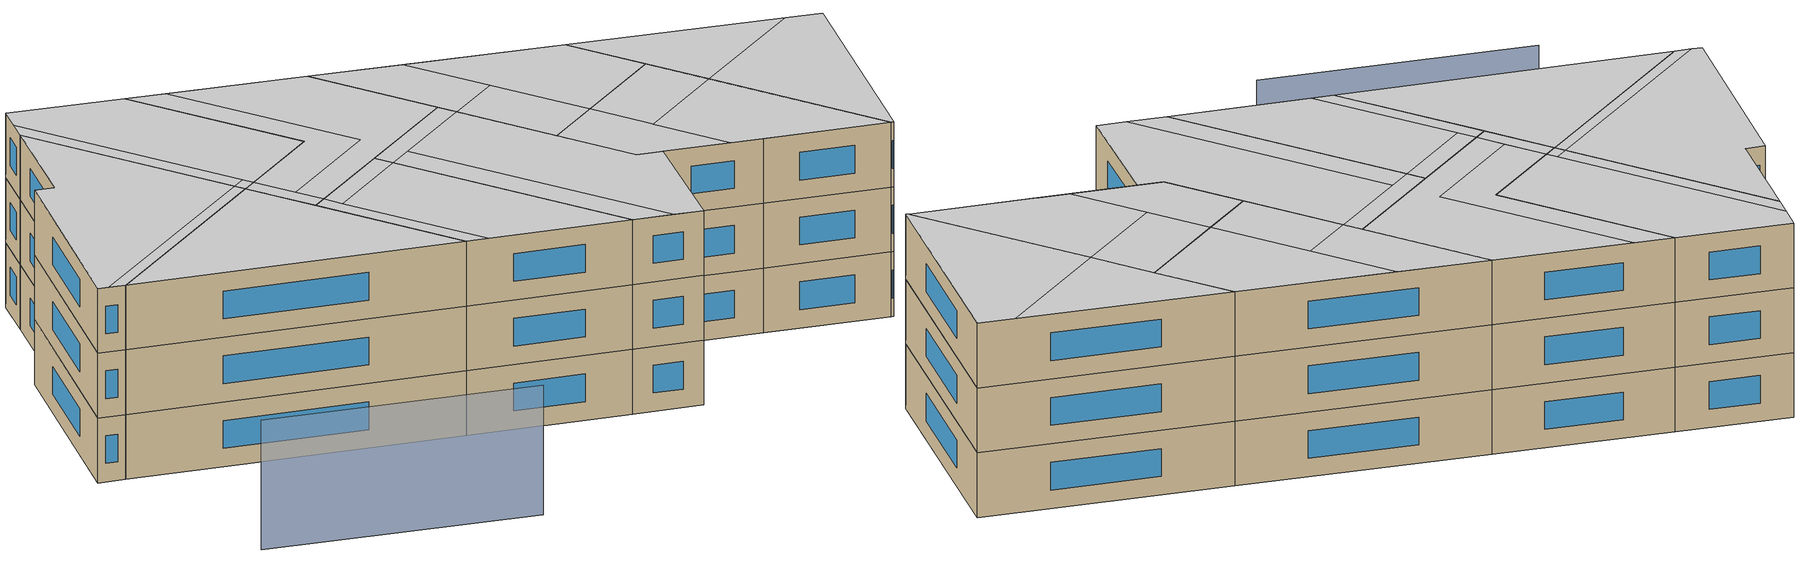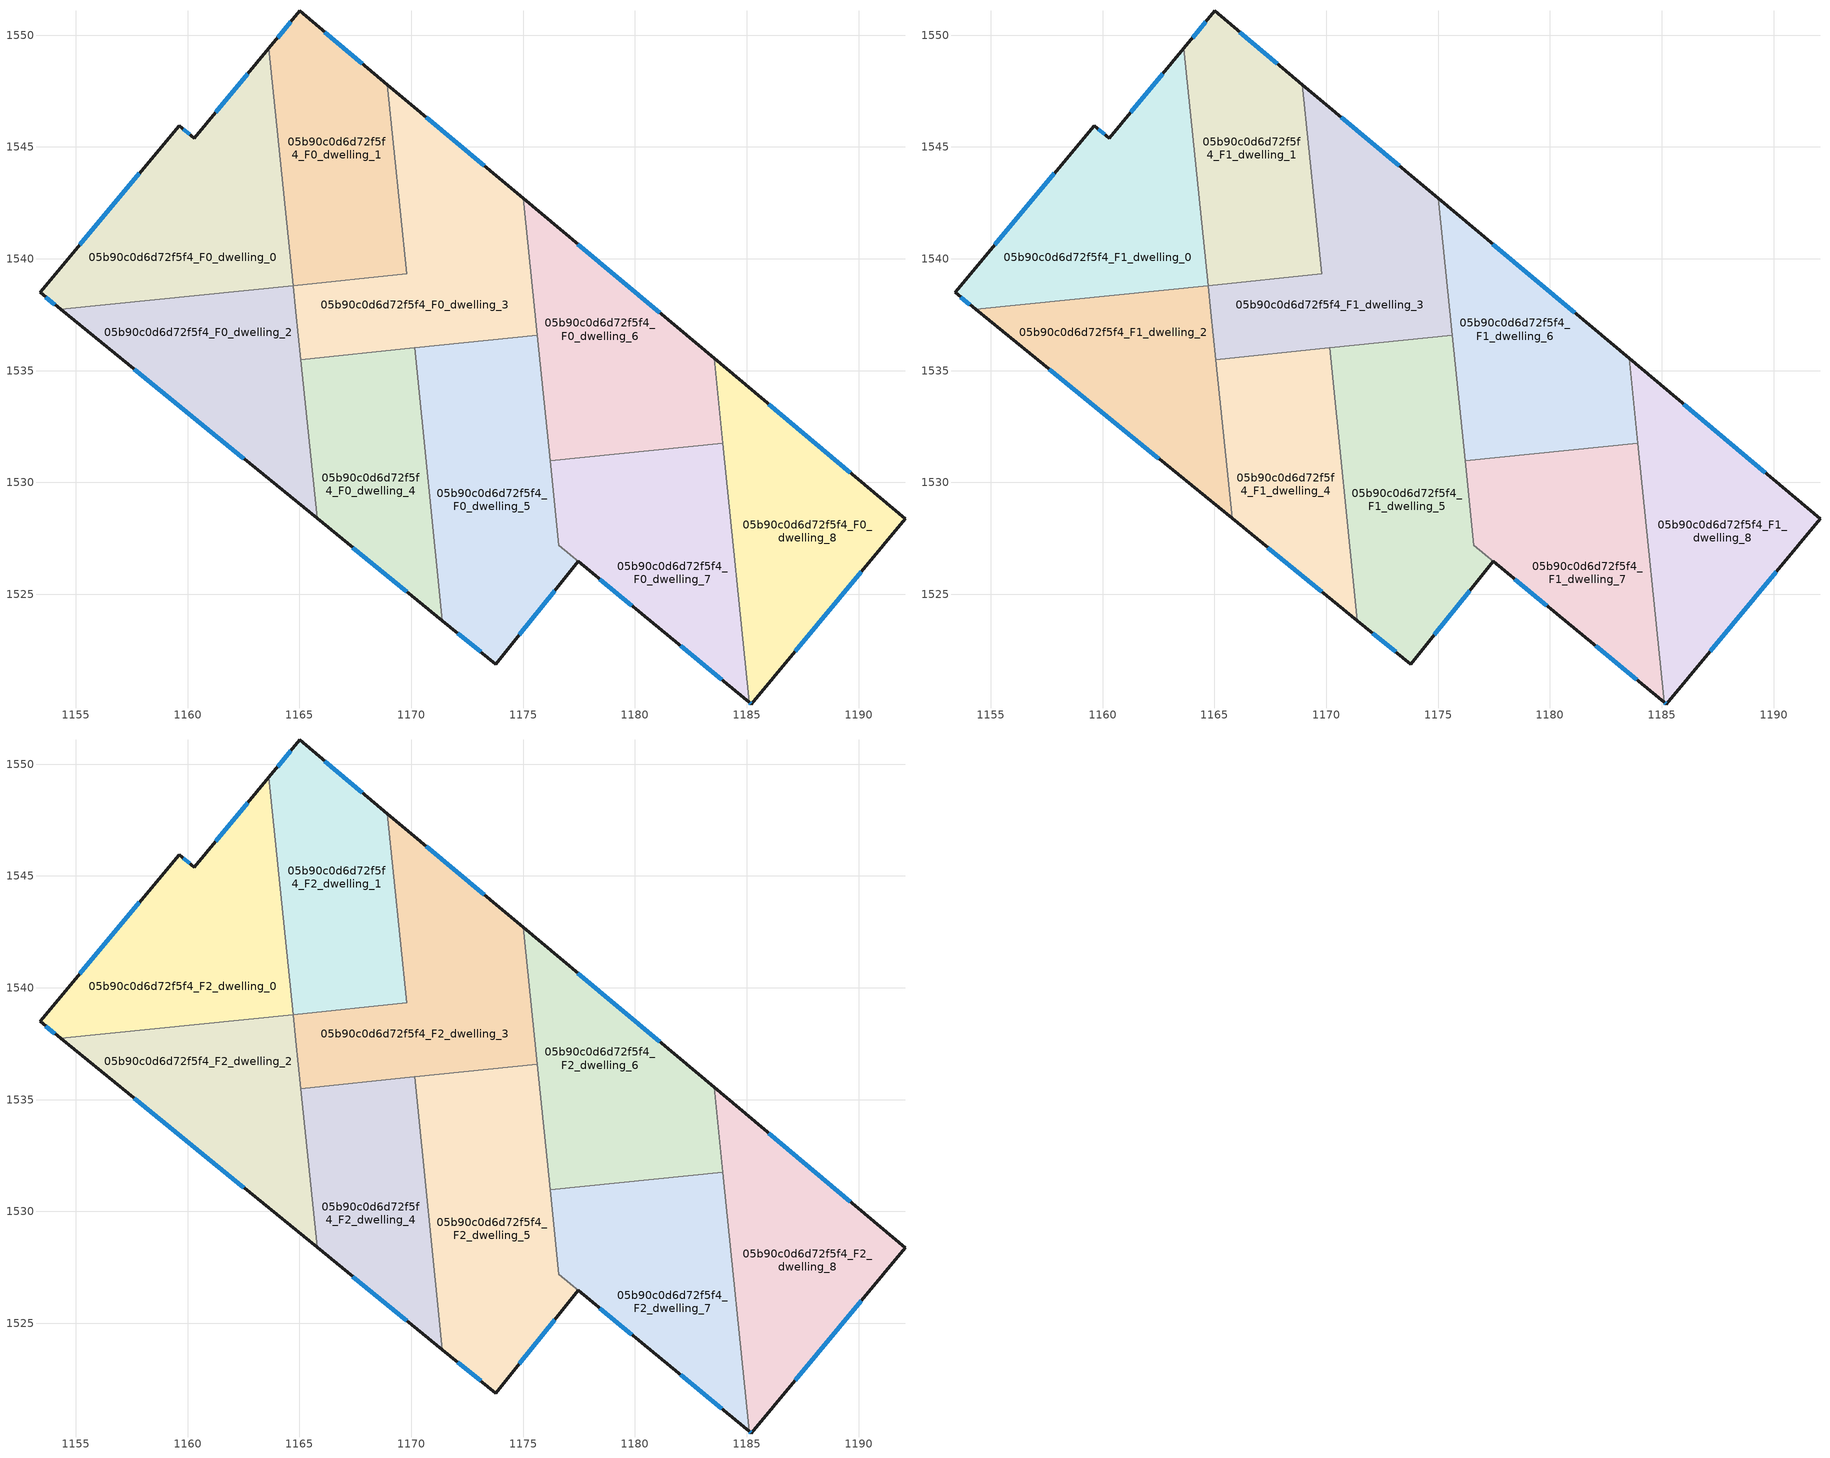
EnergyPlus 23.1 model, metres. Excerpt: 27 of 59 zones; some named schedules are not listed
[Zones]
05b90c0d6d72f5f4_F0_dwelling_0
 floor ground (EU_floor_Construction): 1163.63,1549.42 1164.72,1538.8 1154.34,1537.73 1153.4,1538.5 1159.62,1545.95 1160.3,1545.4 z0
 wall outside (EU_wall_Construction): 1163.63,1549.42 1160.3,1545.4 1159.62,1545.95 1153.4,1538.5 1154.34,1537.73 z0:3
 wall to 05b90c0d6d72f5f4_F0_dwelling_1 (EU_wall_Construction): 1164.72,1538.8 1163.63,1549.42 z0:3
 wall to 05b90c0d6d72f5f4_F0_dwelling_2 (EU_wall_Construction): 1154.34,1537.73 1164.72,1538.8 z0:3
 window (EU_Window_Construction): 1157.84,1543.82 1155.18,1540.63 / 1160.11,1545.56 1159.82,1545.79 / 1162.68,1548.27 1161.25,1546.55 / 1153.67,1538.28 1154.07,1537.95 z0.86:2.14
05b90c0d6d72f5f4_F0_dwelling_1
 floor ground (EU_floor_Construction): 1168.94,1547.79 1169.81,1539.32 1164.72,1538.8 1163.63,1549.42 1165.01,1551.08 z0
 wall outside (EU_wall_Construction): 1168.94,1547.79 1165.01,1551.08 1163.63,1549.42 z0:3
 wall to 05b90c0d6d72f5f4_F0_dwelling_3 (EU_wall_Construction): 1164.72,1538.8 1169.81,1539.32 1168.94,1547.79 z0:3
 window (EU_Window_Construction): 1164.61,1550.61 1164.02,1549.89 / 1167.81,1548.73 1166.13,1550.14 z0.86:2.14
05b90c0d6d72f5f4_F0_dwelling_2
 floor ground (EU_floor_Construction): 1164.72,1538.8 1164.84,1537.63 1165.79,1528.39 1154.34,1537.73 z0
 wall outside (EU_wall_Construction): 1154.34,1537.73 1165.79,1528.39 z0:3
 wall to 05b90c0d6d72f5f4_F0_dwelling_4 (EU_wall_Construction): 1165.79,1528.39 1165.06,1535.49 z0:3
 wall to 05b90c0d6d72f5f4_F0_dwelling_3 (EU_wall_Construction): 1165.06,1535.49 1164.84,1537.63 1164.72,1538.8 z0:3
 window (EU_Window_Construction): 1157.61,1535.07 1162.52,1531.06 z0.86:2.14
05b90c0d6d72f5f4_F0_dwelling_3
 floor ground (EU_floor_Construction): 1175,1542.7 1175.63,1536.58 1165.06,1535.49 1164.72,1538.8 1169.81,1539.32 1168.94,1547.79 z0
 wall outside (EU_wall_Construction): 1175,1542.7 1168.94,1547.79 z0:3
 wall to 05b90c0d6d72f5f4_F0_dwelling_6 (EU_wall_Construction): 1175.63,1536.58 1175,1542.7 z0:3
 wall to 05b90c0d6d72f5f4_F0_dwelling_5 (EU_wall_Construction): 1170.15,1536.01 1175.63,1536.58 z0:3
 wall to 05b90c0d6d72f5f4_F0_dwelling_4 (EU_wall_Construction): 1165.06,1535.49 1170.14,1536.01 z0:3
 window (EU_Window_Construction): 1173.27,1544.15 1170.67,1546.33 z0.86:2.14
05b90c0d6d72f5f4_F0_dwelling_4
 floor ground (EU_floor_Construction): 1170.14,1536.01 1171.4,1523.82 1165.79,1528.39 1165.06,1535.49 z0
 wall outside (EU_wall_Construction): 1165.79,1528.39 1171.4,1523.82 z0:3
 wall to 05b90c0d6d72f5f4_F0_dwelling_5 (EU_wall_Construction): 1171.4,1523.82 1170.15,1536.01 z0:3
 window (EU_Window_Construction): 1167.39,1527.09 1169.79,1525.12 z0.86:2.14
05b90c0d6d72f5f4_F0_dwelling_5
 floor ground (EU_floor_Construction): 1175.63,1536.58 1176.6,1527.2 1180.83,1523.71 1177.48,1526.47 1173.78,1521.88 1171.4,1523.82 1170.15,1536.01 z0
 wall outside (EU_wall_Construction): 1171.4,1523.82 1173.78,1521.88 1177.48,1526.47 1180.83,1523.71 z0:3
 wall to 05b90c0d6d72f5f4_F0_dwelling_7 (EU_wall_Construction): 1180.83,1523.71 1176.6,1527.2 1176.21,1530.96 z0:3
 wall to 05b90c0d6d72f5f4_F0_dwelling_6 (EU_wall_Construction): 1176.21,1530.96 1175.63,1536.58 z0:3
 window (EU_Window_Construction): 1174.83,1523.19 1176.42,1525.16 / 1172.08,1523.26 1173.1,1522.43 / 1178.43,1525.68 1179.87,1524.49 z0.86:2.14
05b90c0d6d72f5f4_F0_dwelling_6
 floor ground (EU_floor_Construction): 1183.54,1535.54 1183.93,1531.76 1176.21,1530.96 1175,1542.7 z0
 wall outside (EU_wall_Construction): 1183.54,1535.54 1175,1542.7 z0:3
 wall to 05b90c0d6d72f5f4_F0_dwelling_7 (EU_wall_Construction): 1176.21,1530.96 1183.93,1531.76 z0:3
 wall to 05b90c0d6d72f5f4_F0_dwelling_8 (EU_wall_Construction): 1183.93,1531.76 1183.54,1535.54 z0:3
 window (EU_Window_Construction): 1181.1,1537.59 1177.44,1540.66 z0.86:2.14
05b90c0d6d72f5f4_F0_dwelling_7
 floor ground (EU_floor_Construction): 1183.93,1531.76 1185.12,1520.17 1176.59,1527.2 1176.21,1530.96 z0
 wall outside (EU_wall_Construction): 1180.83,1523.71 1185.12,1520.17 z0:3
 wall to 05b90c0d6d72f5f4_F0_dwelling_8 (EU_wall_Construction): 1185.12,1520.17 1183.93,1531.76 z0:3
 window (EU_Window_Construction): 1182.05,1522.7 1183.89,1521.18 z0.86:2.14
05b90c0d6d72f5f4_F0_dwelling_8
 floor ground (EU_floor_Construction): 1192.08,1528.39 1185.21,1520.09 1185.12,1520.17 1183.54,1535.54 z0
 wall outside (EU_wall_Construction): 1185.12,1520.17 1185.21,1520.09 1192.08,1528.39 1183.54,1535.54 z0:3
 window (EU_Window_Construction): 1189.64,1530.43 1185.98,1533.5 / 1187.17,1522.46 1190.11,1526.02 / 1185.14,1520.15 1185.18,1520.12 z0.86:2.14
05b90c0d6d72f5f4_F1_dwelling_0
 floor to 05b90c0d6d72f5f4_F0_dwelling_0 (EU_floor_Construction): 1163.63,1549.42 1164.72,1538.8 1154.34,1537.73 1153.4,1538.5 1159.62,1545.95 1160.3,1545.4 z3
 wall outside (EU_wall_Construction): 1163.63,1549.42 1160.3,1545.4 1159.62,1545.95 1153.4,1538.5 1154.34,1537.73 z3:6
 wall to 05b90c0d6d72f5f4_F1_dwelling_1 (EU_wall_Construction): 1164.72,1538.8 1163.63,1549.42 z3:6
 wall to 05b90c0d6d72f5f4_F1_dwelling_2 (EU_wall_Construction): 1154.34,1537.73 1164.72,1538.8 z3:6
 window (EU_Window_Construction): 1157.84,1543.82 1155.18,1540.63 / 1160.11,1545.56 1159.82,1545.79 / 1162.68,1548.27 1161.25,1546.55 / 1153.67,1538.28 1154.07,1537.95 z3.86:5.14
05b90c0d6d72f5f4_F1_dwelling_1
 floor to 05b90c0d6d72f5f4_F0_dwelling_1 (EU_floor_Construction): 1168.94,1547.79 1169.81,1539.32 1164.72,1538.8 1163.63,1549.42 1165.01,1551.08 z3
 wall outside (EU_wall_Construction): 1168.94,1547.79 1165.01,1551.08 1163.63,1549.42 z3:6
 wall to 05b90c0d6d72f5f4_F1_dwelling_3 (EU_wall_Construction): 1164.72,1538.8 1169.81,1539.32 1168.94,1547.79 z3:6
 window (EU_Window_Construction): 1164.61,1550.61 1164.02,1549.89 / 1167.81,1548.73 1166.13,1550.14 z3.86:5.14
05b90c0d6d72f5f4_F1_dwelling_2
 floor to 05b90c0d6d72f5f4_F0_dwelling_2 (EU_floor_Construction): 1164.72,1538.8 1164.84,1537.63 1165.79,1528.39 1154.34,1537.73 z3
 wall outside (EU_wall_Construction): 1154.34,1537.73 1165.79,1528.39 z3:6
 wall to 05b90c0d6d72f5f4_F1_dwelling_4 (EU_wall_Construction): 1165.79,1528.39 1165.06,1535.49 z3:6
 wall to 05b90c0d6d72f5f4_F1_dwelling_3 (EU_wall_Construction): 1165.06,1535.49 1164.84,1537.63 1164.72,1538.8 z3:6
 window (EU_Window_Construction): 1157.61,1535.07 1162.52,1531.06 z3.86:5.14
05b90c0d6d72f5f4_F1_dwelling_3
 floor to 05b90c0d6d72f5f4_F0_dwelling_3 (EU_floor_Construction): 1175,1542.7 1175.63,1536.58 1165.06,1535.49 1164.72,1538.8 1169.81,1539.32 1168.94,1547.79 z3
 wall outside (EU_wall_Construction): 1175,1542.7 1168.94,1547.79 z3:6
 wall to 05b90c0d6d72f5f4_F1_dwelling_6 (EU_wall_Construction): 1175.63,1536.58 1175,1542.7 z3:6
 wall to 05b90c0d6d72f5f4_F1_dwelling_5 (EU_wall_Construction): 1170.15,1536.01 1175.63,1536.58 z3:6
 wall to 05b90c0d6d72f5f4_F1_dwelling_4 (EU_wall_Construction): 1165.06,1535.49 1170.14,1536.01 z3:6
 window (EU_Window_Construction): 1173.27,1544.15 1170.67,1546.33 z3.86:5.14
05b90c0d6d72f5f4_F1_dwelling_4
 floor to 05b90c0d6d72f5f4_F0_dwelling_4 (EU_floor_Construction): 1170.14,1536.01 1171.4,1523.82 1165.79,1528.39 1165.06,1535.49 z3
 wall outside (EU_wall_Construction): 1165.79,1528.39 1171.4,1523.82 z3:6
 wall to 05b90c0d6d72f5f4_F1_dwelling_5 (EU_wall_Construction): 1171.4,1523.82 1170.15,1536.01 z3:6
 window (EU_Window_Construction): 1167.39,1527.09 1169.79,1525.12 z3.86:5.14
05b90c0d6d72f5f4_F1_dwelling_5
 floor to 05b90c0d6d72f5f4_F0_dwelling_5 (EU_floor_Construction): 1175.63,1536.58 1176.6,1527.2 1180.83,1523.71 1177.48,1526.47 1173.78,1521.88 1171.4,1523.82 1170.15,1536.01 z3
 wall outside (EU_wall_Construction): 1171.4,1523.82 1173.78,1521.88 1177.48,1526.47 1180.83,1523.71 z3:6
 wall to 05b90c0d6d72f5f4_F1_dwelling_7 (EU_wall_Construction): 1180.83,1523.71 1176.6,1527.2 1176.21,1530.96 z3:6
 wall to 05b90c0d6d72f5f4_F1_dwelling_6 (EU_wall_Construction): 1176.21,1530.96 1175.63,1536.58 z3:6
 window (EU_Window_Construction): 1174.83,1523.19 1176.42,1525.16 / 1172.08,1523.26 1173.1,1522.43 / 1178.43,1525.68 1179.87,1524.49 z3.86:5.14
05b90c0d6d72f5f4_F1_dwelling_6
 floor to 05b90c0d6d72f5f4_F0_dwelling_6 (EU_floor_Construction): 1183.54,1535.54 1183.93,1531.76 1176.21,1530.96 1175,1542.7 z3
 wall outside (EU_wall_Construction): 1183.54,1535.54 1175,1542.7 z3:6
 wall to 05b90c0d6d72f5f4_F1_dwelling_7 (EU_wall_Construction): 1176.21,1530.96 1183.93,1531.76 z3:6
 wall to 05b90c0d6d72f5f4_F1_dwelling_8 (EU_wall_Construction): 1183.93,1531.76 1183.54,1535.54 z3:6
 window (EU_Window_Construction): 1181.1,1537.59 1177.44,1540.66 z3.86:5.14
05b90c0d6d72f5f4_F1_dwelling_7
 floor to 05b90c0d6d72f5f4_F0_dwelling_7 (EU_floor_Construction): 1183.93,1531.76 1185.12,1520.17 1176.59,1527.2 1176.21,1530.96 z3
 wall outside (EU_wall_Construction): 1180.83,1523.71 1185.12,1520.17 z3:6
 wall to 05b90c0d6d72f5f4_F1_dwelling_8 (EU_wall_Construction): 1185.12,1520.17 1183.93,1531.76 z3:6
 window (EU_Window_Construction): 1182.05,1522.7 1183.89,1521.18 z3.86:5.14
05b90c0d6d72f5f4_F1_dwelling_8
 floor to 05b90c0d6d72f5f4_F0_dwelling_8 (EU_floor_Construction): 1192.08,1528.39 1185.21,1520.09 1185.12,1520.17 1183.54,1535.54 z3
 wall outside (EU_wall_Construction): 1185.12,1520.17 1185.21,1520.09 1192.08,1528.39 1183.54,1535.54 z3:6
 window (EU_Window_Construction): 1189.64,1530.43 1185.98,1533.5 / 1187.17,1522.46 1190.11,1526.02 / 1185.14,1520.15 1185.18,1520.12 z3.86:5.14
05b90c0d6d72f5f4_F2_dwelling_0
 floor to 05b90c0d6d72f5f4_F1_dwelling_0 (EU_floor_Construction): 1163.63,1549.42 1164.72,1538.8 1154.34,1537.73 1153.4,1538.5 1159.62,1545.95 1160.3,1545.4 z6
 wall outside (EU_wall_Construction): 1163.63,1549.42 1160.3,1545.4 1159.62,1545.95 1153.4,1538.5 1154.34,1537.73 z6:9
 wall to 05b90c0d6d72f5f4_F2_dwelling_1 (EU_wall_Construction): 1164.72,1538.8 1163.63,1549.42 z6:9
 wall to 05b90c0d6d72f5f4_F2_dwelling_2 (EU_wall_Construction): 1154.34,1537.73 1164.72,1538.8 z6:9
 window (EU_Window_Construction): 1157.84,1543.82 1155.18,1540.63 / 1160.11,1545.56 1159.82,1545.79 / 1162.68,1548.27 1161.25,1546.55 / 1153.67,1538.28 1154.07,1537.95 z6.86:8.14
 ceiling to 05b90c0d6d72f5f4_F3_dwelling_0 (EU_floor_Construction): 1164.67,1539.33 1163.63,1549.42 1160.3,1545.4 1159.62,1545.95 1153.4,1538.5 1153.76,1538.21 z9
 ceiling to 05b90c0d6d72f5f4_F3_dwelling_1 (EU_floor_Construction): 1164.72,1538.8 1164.67,1539.33 1153.76,1538.21 1154.34,1537.73 z9
05b90c0d6d72f5f4_F2_dwelling_1
 floor to 05b90c0d6d72f5f4_F1_dwelling_1 (EU_floor_Construction): 1168.94,1547.79 1169.81,1539.32 1164.72,1538.8 1163.63,1549.42 1165.01,1551.08 z6
 wall outside (EU_wall_Construction): 1168.94,1547.79 1165.01,1551.08 1163.63,1549.42 z6:9
 wall to 05b90c0d6d72f5f4_F2_dwelling_3 (EU_wall_Construction): 1164.72,1538.8 1169.81,1539.32 1168.94,1547.79 z6:9
 window (EU_Window_Construction): 1164.61,1550.61 1164.02,1549.89 / 1167.81,1548.73 1166.13,1550.14 z6.86:8.14
 ceiling to 05b90c0d6d72f5f4_F3_dwelling_2 (EU_floor_Construction): 1169.81,1539.32 1168.94,1547.79 1165.01,1551.08 1164.25,1550.17 1165.41,1538.87 z9
 ceiling to 05b90c0d6d72f5f4_F3_dwelling_0 (EU_floor_Construction): 1165.36,1539.4 1164.25,1550.17 1163.63,1549.42 1164.67,1539.33 z9
 ceiling to 05b90c0d6d72f5f4_F3_dwelling_1 (EU_floor_Construction): 1165.41,1538.87 1165.36,1539.4 1164.67,1539.33 1164.72,1538.8 z9
05b90c0d6d72f5f4_F2_dwelling_2
 floor to 05b90c0d6d72f5f4_F1_dwelling_2 (EU_floor_Construction): 1164.72,1538.8 1164.84,1537.63 1165.79,1528.39 1154.34,1537.73 z6
 wall outside (EU_wall_Construction): 1154.34,1537.73 1165.79,1528.39 z6:9
 wall to 05b90c0d6d72f5f4_F2_dwelling_4 (EU_wall_Construction): 1165.79,1528.39 1165.06,1535.49 z6:9
 wall to 05b90c0d6d72f5f4_F2_dwelling_3 (EU_wall_Construction): 1165.06,1535.49 1164.84,1537.63 1164.72,1538.8 z6:9
 window (EU_Window_Construction): 1157.61,1535.07 1162.52,1531.06 z6.86:8.14
 ceiling to 05b90c0d6d72f5f4_F3_dwelling_1 (EU_floor_Construction): 1165.79,1528.39 1164.84,1537.63 1164.72,1538.8 1154.34,1537.73 z9
05b90c0d6d72f5f4_F2_dwelling_3
 floor to 05b90c0d6d72f5f4_F1_dwelling_3 (EU_floor_Construction): 1175,1542.7 1175.63,1536.58 1165.06,1535.49 1164.72,1538.8 1169.81,1539.32 1168.94,1547.79 z6
 wall outside (EU_wall_Construction): 1175,1542.7 1168.94,1547.79 z6:9
 wall to 05b90c0d6d72f5f4_F2_dwelling_6 (EU_wall_Construction): 1175.63,1536.58 1175,1542.7 z6:9
 wall to 05b90c0d6d72f5f4_F2_dwelling_5 (EU_wall_Construction): 1170.15,1536.01 1175.63,1536.58 z6:9
 wall to 05b90c0d6d72f5f4_F2_dwelling_4 (EU_wall_Construction): 1165.06,1535.49 1170.14,1536.01 z6:9
 window (EU_Window_Construction): 1173.27,1544.15 1170.67,1546.33 z6.86:8.14
 ceiling to 05b90c0d6d72f5f4_F3_dwelling_3 (EU_floor_Construction): 1175.63,1536.58 1175,1542.7 1170.32,1546.62 1171.26,1537.46 1165.61,1536.88 1165.75,1535.56 z9
 ceiling to 05b90c0d6d72f5f4_F3_dwelling_2 (EU_floor_Construction): 1171.26,1537.46 1170.32,1546.62 1168.94,1547.79 1169.81,1539.32 1165.41,1538.87 1165.61,1536.88 z9
 ceiling to 05b90c0d6d72f5f4_F3_dwelling_1 (EU_floor_Construction): 1165.75,1535.56 1165.41,1538.87 1164.72,1538.8 1164.83,1537.77 1164.84,1537.63 1165.06,1535.49 z9
05b90c0d6d72f5f4_F2_dwelling_4
 floor to 05b90c0d6d72f5f4_F1_dwelling_4 (EU_floor_Construction): 1170.14,1536.01 1171.4,1523.82 1165.79,1528.39 1165.06,1535.49 z6
 wall outside (EU_wall_Construction): 1165.79,1528.39 1171.4,1523.82 z6:9
 wall to 05b90c0d6d72f5f4_F2_dwelling_5 (EU_wall_Construction): 1171.4,1523.82 1170.15,1536.01 z6:9
 window (EU_Window_Construction): 1167.39,1527.09 1169.79,1525.12 z6.86:8.14
 ceiling to 05b90c0d6d72f5f4_F3_dwelling_4 (EU_floor_Construction): 1171.4,1523.82 1170.24,1535.11 1165.84,1534.66 1166.55,1527.77 z9
 ceiling to 05b90c0d6d72f5f4_F3_dwelling_3 (EU_floor_Construction): 1170.24,1535.11 1170.14,1536.01 1165.75,1535.56 1165.84,1534.66 z9
 ceiling adiabatic (EU_roof_Construction): 1166.55,1527.77 1165.75,1535.56 1165.06,1535.49 1165.79,1528.39 z9
05b90c0d6d72f5f4_F2_dwelling_5
 floor to 05b90c0d6d72f5f4_F1_dwelling_5 (EU_floor_Construction): 1175.63,1536.58 1176.6,1527.2 1180.83,1523.71 1177.48,1526.47 1173.78,1521.88 1171.4,1523.82 1170.15,1536.01 z6
 wall outside (EU_wall_Construction): 1171.4,1523.82 1173.78,1521.88 1177.48,1526.47 1180.83,1523.71 z6:9
 wall to 05b90c0d6d72f5f4_F2_dwelling_7 (EU_wall_Construction): 1180.83,1523.71 1176.6,1527.2 1176.21,1530.96 z6:9
 wall to 05b90c0d6d72f5f4_F2_dwelling_6 (EU_wall_Construction): 1176.21,1530.96 1175.63,1536.58 z6:9
 window (EU_Window_Construction): 1174.83,1523.19 1176.42,1525.16 / 1172.08,1523.26 1173.1,1522.43 / 1178.43,1525.68 1179.87,1524.49 z6.86:8.14
 ceiling to 05b90c0d6d72f5f4_F3_dwelling_5 (EU_floor_Construction): 1179.75,1524.59 1176.6,1527.2 1175.72,1535.67 1171.49,1535.24 1172.78,1522.69 1173.78,1521.88 1177.48,1526.47 z9
 ceiling to 05b90c0d6d72f5f4_F3_dwelling_4 (EU_floor_Construction): 1172.78,1522.69 1171.49,1535.24 1170.24,1535.11 1171.4,1523.82 z9
 ceiling to 05b90c0d6d72f5f4_F3_dwelling_3 (EU_floor_Construction): 1175.72,1535.67 1175.63,1536.58 1170.15,1536.01 1170.24,1535.11 z9
05b90c0d6d72f5f4_F2_dwelling_6
 floor to 05b90c0d6d72f5f4_F1_dwelling_6 (EU_floor_Construction): 1183.54,1535.54 1183.93,1531.76 1176.21,1530.96 1175,1542.7 z6
 wall outside (EU_wall_Construction): 1183.54,1535.54 1175,1542.7 z6:9
 wall to 05b90c0d6d72f5f4_F2_dwelling_7 (EU_wall_Construction): 1176.21,1530.96 1183.93,1531.76 z6:9
 wall to 05b90c0d6d72f5f4_F2_dwelling_8 (EU_wall_Construction): 1183.93,1531.76 1183.54,1535.54 z6:9
 window (EU_Window_Construction): 1181.1,1537.59 1177.44,1540.66 z6.86:8.14
 ceiling to 05b90c0d6d72f5f4_F3_dwelling_6 (EU_floor_Construction): 1183.93,1531.76 1183.54,1535.54 1178.17,1540.05 1179.07,1531.26 z9
 ceiling to 05b90c0d6d72f5f4_F3_dwelling_3 (EU_floor_Construction): 1178.59,1535.97 1178.17,1540.05 1175,1542.7 1175.72,1535.67 z9
 ceiling to 05b90c0d6d72f5f4_F3_dwelling_5 (EU_floor_Construction): 1179.07,1531.26 1178.59,1535.97 1175.72,1535.67 1176.21,1530.96 z9
05b90c0d6d72f5f4_F2_dwelling_7
 floor to 05b90c0d6d72f5f4_F1_dwelling_7 (EU_floor_Construction): 1183.93,1531.76 1185.12,1520.17 1176.59,1527.2 1176.21,1530.96 z6
 wall outside (EU_wall_Construction): 1180.83,1523.71 1185.12,1520.17 z6:9
 wall to 05b90c0d6d72f5f4_F2_dwelling_8 (EU_wall_Construction): 1185.12,1520.17 1183.93,1531.76 z6:9
 window (EU_Window_Construction): 1182.05,1522.7 1183.89,1521.18 z6.86:8.14
 ceiling to 05b90c0d6d72f5f4_F3_dwelling_7 (EU_floor_Construction): 1185.12,1520.17 1184.24,1528.76 1179.38,1528.26 1179.75,1524.59 z9
 ceiling to 05b90c0d6d72f5f4_F3_dwelling_5 (EU_floor_Construction): 1179.75,1524.59 1179.07,1531.26 1176.21,1530.96 1176.6,1527.2 z9
 ceiling to 05b90c0d6d72f5f4_F3_dwelling_6 (EU_floor_Construction): 1184.24,1528.76 1183.93,1531.76 1179.07,1531.26 1179.38,1528.27 z9
05b90c0d6d72f5f4_F2_dwelling_8
 floor to 05b90c0d6d72f5f4_F1_dwelling_8 (EU_floor_Construction): 1192.08,1528.39 1185.21,1520.09 1185.12,1520.17 1183.54,1535.54 z6
 wall outside (EU_wall_Construction): 1185.12,1520.17 1185.21,1520.09 1192.08,1528.39 1183.54,1535.54 z6:9
 window (EU_Window_Construction): 1189.64,1530.43 1185.98,1533.5 / 1187.17,1522.46 1190.11,1526.02 / 1185.14,1520.15 1185.18,1520.12 z6.86:8.14
 ceiling to 05b90c0d6d72f5f4_F3_dwelling_7 (EU_floor_Construction): 1185.21,1520.09 1192.08,1528.39 1190.82,1529.44 1184.24,1528.76 1185.12,1520.17 z9
 ceiling to 05b90c0d6d72f5f4_F3_dwelling_6 (EU_floor_Construction): 1190.82,1529.44 1183.54,1535.54 1184.24,1528.76 z9
shading: 1151.99,1529.3 1161.36,1521.48 z0:6
[Building]
EU S2 Campaign: North Axis=0; Terrain=City; Solar Distribution=FullExterior
[Site:Location]
Helsinki-Vantaa.AP: Latitude=60.317; Longitude=24.963; Time Zone=2; Elevation=54.6
[SizingPeriod:WeatherFileDays]
AnnualSizingPeriod: Begin Month=1; Begin Day of Month=1; End Month=12; End Day of Month=31; Day of Week for Start Day=Monday; Use Weather File Daylight Saving Period=No; Use Weather File Rain and Snow Indicators=No
[MATERIAL]
EU_InternalMass_Material: Roughness=MediumRough; Thickness=0.1; Conductivity=1; Density=1800; Specific Heat=900; Thermal Absorptance=0.9; Solar Absorptance=0.7; Visible Absorptance=0.7
[MATERIAL:NOMASS] Roughness=MediumRough; Thermal Absorptance=0.9; Solar Absorptance=0.7; Visible Absorptance=0.7
Name | Thermal Resistance
EU_wall_NoMass | 1.10183
EU_roof_NoMass; EU_floor_NoMass | 1.70606
[WINDOWMATERIAL:SIMPLEGLAZINGSYSTEM]
EU_Window_SimpleGlazing: UFactor=3.11035; Solar Heat Gain Coefficient=0.8; Visible Transmittance=0.8
[CONSTRUCTION]
EU_wall_Construction: EU_wall_NoMass
EU_roof_Construction: EU_roof_NoMass
EU_floor_Construction: EU_floor_NoMass
EU_Window_Construction: EU_Window_SimpleGlazing
EU_InternalMass_Construction: EU_InternalMass_Material
[ZONE] Type=1; Multiplier=1; Ceiling Height=autocalculate; Floor Area=autocalculate; Part of Total Floor Area=Yes
Name | Volume
05b90c0d6d72f5f4_F0_dwelling_0; 05b90c0d6d72f5f4_F1_dwelling_0; 05b90c0d6d72f5f4_F2_dwelling_0 | 199.801
05b90c0d6d72f5f4_F0_dwelling_1; 05b90c0d6d72f5f4_F1_dwelling_1; 05b90c0d6d72f5f4_F2_dwelling_1 | 163.663
05b90c0d6d72f5f4_F0_dwelling_2; 05b90c0d6d72f5f4_F1_dwelling_2; 05b90c0d6d72f5f4_F2_dwelling_2 | 163.737
05b90c0d6d72f5f4_F0_dwelling_3; 05b90c0d6d72f5f4_F1_dwelling_3; 05b90c0d6d72f5f4_F2_dwelling_3 | 199.778
05b90c0d6d72f5f4_F0_dwelling_4; 05b90c0d6d72f5f4_F1_dwelling_4; 05b90c0d6d72f5f4_F2_dwelling_4 | 148.719
05b90c0d6d72f5f4_F0_dwelling_5; 05b90c0d6d72f5f4_F1_dwelling_5; 05b90c0d6d72f5f4_F2_dwelling_5 | 216.776
05b90c0d6d72f5f4_F0_dwelling_6; 05b90c0d6d72f5f4_F1_dwelling_6; 05b90c0d6d72f5f4_F2_dwelling_6 | 181.771
05b90c0d6d72f5f4_F0_dwelling_7; 05b90c0d6d72f5f4_F1_dwelling_7; 05b90c0d6d72f5f4_F2_dwelling_7 | 179.728
05b90c0d6d72f5f4_F0_dwelling_8; 05b90c0d6d72f5f4_F1_dwelling_8; 05b90c0d6d72f5f4_F2_dwelling_8 | 181.765
[INTERNALMASS] Construction=EU_InternalMass_Construction
Name | Zone or ZoneList | Surface Area
05b90c0d6d72f5f4_F0_dwelling_0_EU_InternalMass | 05b90c0d6d72f5f4_F0_dwelling_0 | 66.6
05b90c0d6d72f5f4_F0_dwelling_1_EU_InternalMass | 05b90c0d6d72f5f4_F0_dwelling_1 | 54.5823
05b90c0d6d72f5f4_F0_dwelling_2_EU_InternalMass | 05b90c0d6d72f5f4_F0_dwelling_2 | 54.578
05b90c0d6d72f5f4_F0_dwelling_3_EU_InternalMass | 05b90c0d6d72f5f4_F0_dwelling_3 | 66.5921
05b90c0d6d72f5f4_F0_dwelling_4_EU_InternalMass | 05b90c0d6d72f5f4_F0_dwelling_4 | 49.6031
05b90c0d6d72f5f4_F0_dwelling_5_EU_InternalMass | 05b90c0d6d72f5f4_F0_dwelling_5 | 72.2602
05b90c0d6d72f5f4_F0_dwelling_6_EU_InternalMass | 05b90c0d6d72f5f4_F0_dwelling_6 | 60.5935
05b90c0d6d72f5f4_F0_dwelling_7_EU_InternalMass | 05b90c0d6d72f5f4_F0_dwelling_7 | 59.9026
05b90c0d6d72f5f4_F0_dwelling_8_EU_InternalMass | 05b90c0d6d72f5f4_F0_dwelling_8 | 60.5884
05b90c0d6d72f5f4_F1_dwelling_0_EU_InternalMass | 05b90c0d6d72f5f4_F1_dwelling_0 | 66.6
05b90c0d6d72f5f4_F1_dwelling_1_EU_InternalMass | 05b90c0d6d72f5f4_F1_dwelling_1 | 54.5823
05b90c0d6d72f5f4_F1_dwelling_2_EU_InternalMass | 05b90c0d6d72f5f4_F1_dwelling_2 | 54.578
05b90c0d6d72f5f4_F1_dwelling_3_EU_InternalMass | 05b90c0d6d72f5f4_F1_dwelling_3 | 66.5921
05b90c0d6d72f5f4_F1_dwelling_4_EU_InternalMass | 05b90c0d6d72f5f4_F1_dwelling_4 | 49.6031
05b90c0d6d72f5f4_F1_dwelling_5_EU_InternalMass | 05b90c0d6d72f5f4_F1_dwelling_5 | 72.2602
05b90c0d6d72f5f4_F1_dwelling_6_EU_InternalMass | 05b90c0d6d72f5f4_F1_dwelling_6 | 60.5935
05b90c0d6d72f5f4_F1_dwelling_7_EU_InternalMass | 05b90c0d6d72f5f4_F1_dwelling_7 | 59.9026
05b90c0d6d72f5f4_F1_dwelling_8_EU_InternalMass | 05b90c0d6d72f5f4_F1_dwelling_8 | 60.5884
05b90c0d6d72f5f4_F2_dwelling_0_EU_InternalMass | 05b90c0d6d72f5f4_F2_dwelling_0 | 66.6
05b90c0d6d72f5f4_F2_dwelling_1_EU_InternalMass | 05b90c0d6d72f5f4_F2_dwelling_1 | 54.5823
05b90c0d6d72f5f4_F2_dwelling_2_EU_InternalMass | 05b90c0d6d72f5f4_F2_dwelling_2 | 54.578
05b90c0d6d72f5f4_F2_dwelling_3_EU_InternalMass | 05b90c0d6d72f5f4_F2_dwelling_3 | 66.5921
05b90c0d6d72f5f4_F2_dwelling_4_EU_InternalMass | 05b90c0d6d72f5f4_F2_dwelling_4 | 49.6031
05b90c0d6d72f5f4_F2_dwelling_5_EU_InternalMass | 05b90c0d6d72f5f4_F2_dwelling_5 | 72.2602
05b90c0d6d72f5f4_F2_dwelling_6_EU_InternalMass | 05b90c0d6d72f5f4_F2_dwelling_6 | 60.5935
05b90c0d6d72f5f4_F2_dwelling_7_EU_InternalMass | 05b90c0d6d72f5f4_F2_dwelling_7 | 59.9026
05b90c0d6d72f5f4_F2_dwelling_8_EU_InternalMass | 05b90c0d6d72f5f4_F2_dwelling_8 | 60.5884
[OTHEREQUIPMENT] Fuel Type=Electricity; Design Level Calculation Method=Watts/Area; Power per Zone Floor Area=1; Fraction Latent=0; Fraction Radiant=0; Fraction Lost=0; Carbon Dioxide Generation Rate=0; EndUse Subcategory=EU_Step8_InternalGains
Name | Zone or ZoneList or Space or SpaceList | Schedule
EU_Step8_InternalGain_05b90c0d6d72f5f4_F0_dwelling_0_f000 | 05b90c0d6d72f5f4_F0_dwelling_0 | EU_Step8_GainSchedule_05b90c0d6d72f5f4_F0_dwelling_0_f000
EU_Step8_InternalGain_05b90c0d6d72f5f4_F0_dwelling_1_f000 | 05b90c0d6d72f5f4_F0_dwelling_1 | EU_Step8_GainSchedule_05b90c0d6d72f5f4_F0_dwelling_1_f000
EU_Step8_InternalGain_05b90c0d6d72f5f4_F0_dwelling_2_f000 | 05b90c0d6d72f5f4_F0_dwelling_2 | EU_Step8_GainSchedule_05b90c0d6d72f5f4_F0_dwelling_2_f000
EU_Step8_InternalGain_05b90c0d6d72f5f4_F0_dwelling_3_f000 | 05b90c0d6d72f5f4_F0_dwelling_3 | EU_Step8_GainSchedule_05b90c0d6d72f5f4_F0_dwelling_3_f000
EU_Step8_InternalGain_05b90c0d6d72f5f4_F0_dwelling_4_f000 | 05b90c0d6d72f5f4_F0_dwelling_4 | EU_Step8_GainSchedule_05b90c0d6d72f5f4_F0_dwelling_4_f000
EU_Step8_InternalGain_05b90c0d6d72f5f4_F0_dwelling_5_f000 | 05b90c0d6d72f5f4_F0_dwelling_5 | EU_Step8_GainSchedule_05b90c0d6d72f5f4_F0_dwelling_5_f000
EU_Step8_InternalGain_05b90c0d6d72f5f4_F0_dwelling_6_f000 | 05b90c0d6d72f5f4_F0_dwelling_6 | EU_Step8_GainSchedule_05b90c0d6d72f5f4_F0_dwelling_6_f000
EU_Step8_InternalGain_05b90c0d6d72f5f4_F0_dwelling_7_f000 | 05b90c0d6d72f5f4_F0_dwelling_7 | EU_Step8_GainSchedule_05b90c0d6d72f5f4_F0_dwelling_7_f000
EU_Step8_InternalGain_05b90c0d6d72f5f4_F0_dwelling_8_f000 | 05b90c0d6d72f5f4_F0_dwelling_8 | EU_Step8_GainSchedule_05b90c0d6d72f5f4_F0_dwelling_8_f000
EU_Step8_InternalGain_05b90c0d6d72f5f4_F1_dwelling_0_f000 | 05b90c0d6d72f5f4_F1_dwelling_0 | EU_Step8_GainSchedule_05b90c0d6d72f5f4_F1_dwelling_0_f000
EU_Step8_InternalGain_05b90c0d6d72f5f4_F1_dwelling_1_f000 | 05b90c0d6d72f5f4_F1_dwelling_1 | EU_Step8_GainSchedule_05b90c0d6d72f5f4_F1_dwelling_1_f000
EU_Step8_InternalGain_05b90c0d6d72f5f4_F1_dwelling_2_f000 | 05b90c0d6d72f5f4_F1_dwelling_2 | EU_Step8_GainSchedule_05b90c0d6d72f5f4_F1_dwelling_2_f000
EU_Step8_InternalGain_05b90c0d6d72f5f4_F1_dwelling_3_f000 | 05b90c0d6d72f5f4_F1_dwelling_3 | EU_Step8_GainSchedule_05b90c0d6d72f5f4_F1_dwelling_3_f000
EU_Step8_InternalGain_05b90c0d6d72f5f4_F1_dwelling_4_f000 | 05b90c0d6d72f5f4_F1_dwelling_4 | EU_Step8_GainSchedule_05b90c0d6d72f5f4_F1_dwelling_4_f000
EU_Step8_InternalGain_05b90c0d6d72f5f4_F1_dwelling_5_f000 | 05b90c0d6d72f5f4_F1_dwelling_5 | EU_Step8_GainSchedule_05b90c0d6d72f5f4_F1_dwelling_5_f000
EU_Step8_InternalGain_05b90c0d6d72f5f4_F1_dwelling_6_f000 | 05b90c0d6d72f5f4_F1_dwelling_6 | EU_Step8_GainSchedule_05b90c0d6d72f5f4_F1_dwelling_6_f000
EU_Step8_InternalGain_05b90c0d6d72f5f4_F1_dwelling_7_f000 | 05b90c0d6d72f5f4_F1_dwelling_7 | EU_Step8_GainSchedule_05b90c0d6d72f5f4_F1_dwelling_7_f000
EU_Step8_InternalGain_05b90c0d6d72f5f4_F1_dwelling_8_f000 | 05b90c0d6d72f5f4_F1_dwelling_8 | EU_Step8_GainSchedule_05b90c0d6d72f5f4_F1_dwelling_8_f000
EU_Step8_InternalGain_05b90c0d6d72f5f4_F2_dwelling_0_f000 | 05b90c0d6d72f5f4_F2_dwelling_0 | EU_Step8_GainSchedule_05b90c0d6d72f5f4_F2_dwelling_0_f000
EU_Step8_InternalGain_05b90c0d6d72f5f4_F2_dwelling_1_f000 | 05b90c0d6d72f5f4_F2_dwelling_1 | EU_Step8_GainSchedule_05b90c0d6d72f5f4_F2_dwelling_1_f000
EU_Step8_InternalGain_05b90c0d6d72f5f4_F2_dwelling_2_f000 | 05b90c0d6d72f5f4_F2_dwelling_2 | EU_Step8_GainSchedule_05b90c0d6d72f5f4_F2_dwelling_2_f000
EU_Step8_InternalGain_05b90c0d6d72f5f4_F2_dwelling_3_f000 | 05b90c0d6d72f5f4_F2_dwelling_3 | EU_Step8_GainSchedule_05b90c0d6d72f5f4_F2_dwelling_3_f000
EU_Step8_InternalGain_05b90c0d6d72f5f4_F2_dwelling_4_f000 | 05b90c0d6d72f5f4_F2_dwelling_4 | EU_Step8_GainSchedule_05b90c0d6d72f5f4_F2_dwelling_4_f000
EU_Step8_InternalGain_05b90c0d6d72f5f4_F2_dwelling_5_f000 | 05b90c0d6d72f5f4_F2_dwelling_5 | EU_Step8_GainSchedule_05b90c0d6d72f5f4_F2_dwelling_5_f000
EU_Step8_InternalGain_05b90c0d6d72f5f4_F2_dwelling_6_f000 | 05b90c0d6d72f5f4_F2_dwelling_6 | EU_Step8_GainSchedule_05b90c0d6d72f5f4_F2_dwelling_6_f000
EU_Step8_InternalGain_05b90c0d6d72f5f4_F2_dwelling_7_f000 | 05b90c0d6d72f5f4_F2_dwelling_7 | EU_Step8_GainSchedule_05b90c0d6d72f5f4_F2_dwelling_7_f000
EU_Step8_InternalGain_05b90c0d6d72f5f4_F2_dwelling_8_f000 | 05b90c0d6d72f5f4_F2_dwelling_8 | EU_Step8_GainSchedule_05b90c0d6d72f5f4_F2_dwelling_8_f000
[ZONEVENTILATION:DESIGNFLOWRATE] Schedule=EU_AlwaysOn; Design Flow Rate Calculation Method=AirChanges/Hour; Air Changes per Hour=0.756316; Ventilation Type=Natural; Fan Pressure Rise=0; Fan Total Efficiency=1; Constant Term Coefficient=1; Temperature Term Coefficient=0; Velocity Term Coefficient=0; Velocity Squared Term Coefficient=0; Minimum Indoor Temperature=-100; Maximum Indoor Temperature=100; Delta Temperature=-100; Minimum Outdoor Temperature=-100; Maximum Outdoor Temperature=100; Maximum Wind Speed=40
Name | Zone or ZoneList or Space or SpaceList
EU_ConstantAir_05b90c0d6d72f5f4_F0_dwelling_0 | 05b90c0d6d72f5f4_F0_dwelling_0
EU_ConstantAir_05b90c0d6d72f5f4_F0_dwelling_1 | 05b90c0d6d72f5f4_F0_dwelling_1
EU_ConstantAir_05b90c0d6d72f5f4_F0_dwelling_2 | 05b90c0d6d72f5f4_F0_dwelling_2
EU_ConstantAir_05b90c0d6d72f5f4_F0_dwelling_3 | 05b90c0d6d72f5f4_F0_dwelling_3
EU_ConstantAir_05b90c0d6d72f5f4_F0_dwelling_4 | 05b90c0d6d72f5f4_F0_dwelling_4
EU_ConstantAir_05b90c0d6d72f5f4_F0_dwelling_5 | 05b90c0d6d72f5f4_F0_dwelling_5
EU_ConstantAir_05b90c0d6d72f5f4_F0_dwelling_6 | 05b90c0d6d72f5f4_F0_dwelling_6
EU_ConstantAir_05b90c0d6d72f5f4_F0_dwelling_7 | 05b90c0d6d72f5f4_F0_dwelling_7
EU_ConstantAir_05b90c0d6d72f5f4_F0_dwelling_8 | 05b90c0d6d72f5f4_F0_dwelling_8
EU_ConstantAir_05b90c0d6d72f5f4_F1_dwelling_0 | 05b90c0d6d72f5f4_F1_dwelling_0
EU_ConstantAir_05b90c0d6d72f5f4_F1_dwelling_1 | 05b90c0d6d72f5f4_F1_dwelling_1
EU_ConstantAir_05b90c0d6d72f5f4_F1_dwelling_2 | 05b90c0d6d72f5f4_F1_dwelling_2
EU_ConstantAir_05b90c0d6d72f5f4_F1_dwelling_3 | 05b90c0d6d72f5f4_F1_dwelling_3
EU_ConstantAir_05b90c0d6d72f5f4_F1_dwelling_4 | 05b90c0d6d72f5f4_F1_dwelling_4
EU_ConstantAir_05b90c0d6d72f5f4_F1_dwelling_5 | 05b90c0d6d72f5f4_F1_dwelling_5
EU_ConstantAir_05b90c0d6d72f5f4_F1_dwelling_6 | 05b90c0d6d72f5f4_F1_dwelling_6
EU_ConstantAir_05b90c0d6d72f5f4_F1_dwelling_7 | 05b90c0d6d72f5f4_F1_dwelling_7
EU_ConstantAir_05b90c0d6d72f5f4_F1_dwelling_8 | 05b90c0d6d72f5f4_F1_dwelling_8
EU_ConstantAir_05b90c0d6d72f5f4_F2_dwelling_0 | 05b90c0d6d72f5f4_F2_dwelling_0
EU_ConstantAir_05b90c0d6d72f5f4_F2_dwelling_1 | 05b90c0d6d72f5f4_F2_dwelling_1
EU_ConstantAir_05b90c0d6d72f5f4_F2_dwelling_2 | 05b90c0d6d72f5f4_F2_dwelling_2
EU_ConstantAir_05b90c0d6d72f5f4_F2_dwelling_3 | 05b90c0d6d72f5f4_F2_dwelling_3
EU_ConstantAir_05b90c0d6d72f5f4_F2_dwelling_4 | 05b90c0d6d72f5f4_F2_dwelling_4
EU_ConstantAir_05b90c0d6d72f5f4_F2_dwelling_5 | 05b90c0d6d72f5f4_F2_dwelling_5
EU_ConstantAir_05b90c0d6d72f5f4_F2_dwelling_6 | 05b90c0d6d72f5f4_F2_dwelling_6
EU_ConstantAir_05b90c0d6d72f5f4_F2_dwelling_7 | 05b90c0d6d72f5f4_F2_dwelling_7
EU_ConstantAir_05b90c0d6d72f5f4_F2_dwelling_8 | 05b90c0d6d72f5f4_F2_dwelling_8
[HVACTEMPLATE:ZONE:IDEALLOADSAIRSYSTEM] System Availability Schedule=EU_AlwaysOn; Maximum Heating Supply Air Temperature=50; Minimum Cooling Supply Air Temperature=13; Maximum Heating Supply Air Humidity Ratio=0.0156; Minimum Cooling Supply Air Humidity Ratio=0.0077; Heating Limit=NoLimit; Cooling Limit=NoLimit; Heating Availability Schedule=EU_AlwaysOn; Cooling Availability Schedule=EU_CoolingOff; Dehumidification Control Type=ConstantSensibleHeatRatio; Cooling Sensible Heat Ratio=0.7; Dehumidification Setpoint=60; Humidification Control Type=None; Humidification Setpoint=30; Outdoor Air Method=None; Outdoor Air Flow Rate per Person=0.00944; Outdoor Air Flow Rate per Zone Floor Area=0; Outdoor Air Flow Rate per Zone=0; Demand Controlled Ventilation Type=None; Outdoor Air Economizer Type=NoEconomizer; Heat Recovery Type=None; Sensible Heat Recovery Effectiveness=0.7; Latent Heat Recovery Effectiveness=0.65
Name | Template Thermostat
05b90c0d6d72f5f4_F0_dwelling_0 | EU_HeatOnly_05b90c0d6d72f5f4_F0_dwelling_0
05b90c0d6d72f5f4_F0_dwelling_1 | EU_HeatOnly_05b90c0d6d72f5f4_F0_dwelling_1
05b90c0d6d72f5f4_F0_dwelling_2 | EU_HeatOnly_05b90c0d6d72f5f4_F0_dwelling_2
05b90c0d6d72f5f4_F0_dwelling_3 | EU_HeatOnly_05b90c0d6d72f5f4_F0_dwelling_3
05b90c0d6d72f5f4_F0_dwelling_4 | EU_HeatOnly_05b90c0d6d72f5f4_F0_dwelling_4
05b90c0d6d72f5f4_F0_dwelling_5 | EU_HeatOnly_05b90c0d6d72f5f4_F0_dwelling_5
05b90c0d6d72f5f4_F0_dwelling_6 | EU_HeatOnly_05b90c0d6d72f5f4_F0_dwelling_6
05b90c0d6d72f5f4_F0_dwelling_7 | EU_HeatOnly_05b90c0d6d72f5f4_F0_dwelling_7
05b90c0d6d72f5f4_F0_dwelling_8 | EU_HeatOnly_05b90c0d6d72f5f4_F0_dwelling_8
05b90c0d6d72f5f4_F1_dwelling_0 | EU_HeatOnly_05b90c0d6d72f5f4_F1_dwelling_0
05b90c0d6d72f5f4_F1_dwelling_1 | EU_HeatOnly_05b90c0d6d72f5f4_F1_dwelling_1
05b90c0d6d72f5f4_F1_dwelling_2 | EU_HeatOnly_05b90c0d6d72f5f4_F1_dwelling_2
05b90c0d6d72f5f4_F1_dwelling_3 | EU_HeatOnly_05b90c0d6d72f5f4_F1_dwelling_3
05b90c0d6d72f5f4_F1_dwelling_4 | EU_HeatOnly_05b90c0d6d72f5f4_F1_dwelling_4
05b90c0d6d72f5f4_F1_dwelling_5 | EU_HeatOnly_05b90c0d6d72f5f4_F1_dwelling_5
05b90c0d6d72f5f4_F1_dwelling_6 | EU_HeatOnly_05b90c0d6d72f5f4_F1_dwelling_6
05b90c0d6d72f5f4_F1_dwelling_7 | EU_HeatOnly_05b90c0d6d72f5f4_F1_dwelling_7
05b90c0d6d72f5f4_F1_dwelling_8 | EU_HeatOnly_05b90c0d6d72f5f4_F1_dwelling_8
05b90c0d6d72f5f4_F2_dwelling_0 | EU_HeatOnly_05b90c0d6d72f5f4_F2_dwelling_0
05b90c0d6d72f5f4_F2_dwelling_1 | EU_HeatOnly_05b90c0d6d72f5f4_F2_dwelling_1
05b90c0d6d72f5f4_F2_dwelling_2 | EU_HeatOnly_05b90c0d6d72f5f4_F2_dwelling_2
05b90c0d6d72f5f4_F2_dwelling_3 | EU_HeatOnly_05b90c0d6d72f5f4_F2_dwelling_3
05b90c0d6d72f5f4_F2_dwelling_4 | EU_HeatOnly_05b90c0d6d72f5f4_F2_dwelling_4
05b90c0d6d72f5f4_F2_dwelling_5 | EU_HeatOnly_05b90c0d6d72f5f4_F2_dwelling_5
05b90c0d6d72f5f4_F2_dwelling_6 | EU_HeatOnly_05b90c0d6d72f5f4_F2_dwelling_6
05b90c0d6d72f5f4_F2_dwelling_7 | EU_HeatOnly_05b90c0d6d72f5f4_F2_dwelling_7
05b90c0d6d72f5f4_F2_dwelling_8 | EU_HeatOnly_05b90c0d6d72f5f4_F2_dwelling_8
[SIZING:ZONE] Zone Cooling Design Supply Air Temperature Input Method=SupplyAirTemperature; Zone Cooling Design Supply Air Temperature=13; Zone Heating Design Supply Air Temperature Input Method=SupplyAirTemperature; Zone Heating Design Supply Air Temperature=50; Zone Cooling Design Supply Air Humidity Ratio=0.008; Zone Heating Design Supply Air Humidity Ratio=0.008; Cooling Design Air Flow Method=DesignDay; Cooling Design Air Flow Rate=0; Cooling Minimum Air Flow per Zone Floor Area=0.000762; Cooling Minimum Air Flow=0; Cooling Minimum Air Flow Fraction=0.2; Heating Design Air Flow Method=DesignDay; Heating Design Air Flow Rate=0; Heating Maximum Air Flow per Zone Floor Area=0.002032; Heating Maximum Air Flow=0.141576; Heating Maximum Air Flow Fraction=0.3; Account for Dedicated Outdoor Air System=No; Dedicated Outdoor Air System Control Strategy=NeutralSupplyAir; Dedicated Outdoor Air Low Setpoint Temperature for Design=autosize; Dedicated Outdoor Air High Setpoint Temperature for Design=autosize; Zone Load Sizing Method=Sensible Load Only No Latent Load; Zone Latent Cooling Design Supply Air Humidity Ratio Input Method=HumidityRatioDifference; Zone Cooling Design Supply Air Humidity Ratio Difference=0.005; Zone Latent Heating Design Supply Air Humidity Ratio Input Method=HumidityRatioDifference; Zone Humidification Design Supply Air Humidity Ratio Difference=0.005
05b90c0d6d72f5f4_F0_dwelling_0; 05b90c0d6d72f5f4_F0_dwelling_1; 05b90c0d6d72f5f4_F0_dwelling_2; 05b90c0d6d72f5f4_F0_dwelling_3; 05b90c0d6d72f5f4_F0_dwelling_4; 05b90c0d6d72f5f4_F0_dwelling_5; 05b90c0d6d72f5f4_F0_dwelling_6; 05b90c0d6d72f5f4_F0_dwelling_7; 05b90c0d6d72f5f4_F0_dwelling_8; 05b90c0d6d72f5f4_F1_dwelling_0; 05b90c0d6d72f5f4_F1_dwelling_1; 05b90c0d6d72f5f4_F1_dwelling_2; 05b90c0d6d72f5f4_F1_dwelling_3; 05b90c0d6d72f5f4_F1_dwelling_4; 05b90c0d6d72f5f4_F1_dwelling_5; 05b90c0d6d72f5f4_F1_dwelling_6; 05b90c0d6d72f5f4_F1_dwelling_7; 05b90c0d6d72f5f4_F1_dwelling_8; 05b90c0d6d72f5f4_F2_dwelling_0; 05b90c0d6d72f5f4_F2_dwelling_1; 05b90c0d6d72f5f4_F2_dwelling_2; 05b90c0d6d72f5f4_F2_dwelling_3; 05b90c0d6d72f5f4_F2_dwelling_4; 05b90c0d6d72f5f4_F2_dwelling_5; 05b90c0d6d72f5f4_F2_dwelling_6; 05b90c0d6d72f5f4_F2_dwelling_7; 05b90c0d6d72f5f4_F2_dwelling_8
[SCHEDULE:FILE] Column Number=1; Rows to Skip at Top=0; Number of Hours of Data=8760; Column Separator=Comma; Interpolate to Timestep=No; Minutes per Item=60; Adjust Schedule for Daylight Savings=Yes
Name | File
EU_Step8_GainSchedule_05b90c0d6d72f5f4_F0_dwelling_0_f000 | ../../schedules/05b90c0d6d72f5f4/05b90c0d6d72f5f4_F0_dwelling_0_f000_gain.csv
EU_Step8_GainSchedule_05b90c0d6d72f5f4_F0_dwelling_1_f000 | ../../schedules/05b90c0d6d72f5f4/05b90c0d6d72f5f4_F0_dwelling_1_f000_gain.csv
EU_Step8_GainSchedule_05b90c0d6d72f5f4_F0_dwelling_2_f000 | ../../schedules/05b90c0d6d72f5f4/05b90c0d6d72f5f4_F0_dwelling_2_f000_gain.csv
EU_Step8_GainSchedule_05b90c0d6d72f5f4_F0_dwelling_3_f000 | ../../schedules/05b90c0d6d72f5f4/05b90c0d6d72f5f4_F0_dwelling_3_f000_gain.csv
EU_Step8_GainSchedule_05b90c0d6d72f5f4_F0_dwelling_4_f000 | ../../schedules/05b90c0d6d72f5f4/05b90c0d6d72f5f4_F0_dwelling_4_f000_gain.csv
EU_Step8_GainSchedule_05b90c0d6d72f5f4_F0_dwelling_5_f000 | ../../schedules/05b90c0d6d72f5f4/05b90c0d6d72f5f4_F0_dwelling_5_f000_gain.csv
EU_Step8_GainSchedule_05b90c0d6d72f5f4_F0_dwelling_6_f000 | ../../schedules/05b90c0d6d72f5f4/05b90c0d6d72f5f4_F0_dwelling_6_f000_gain.csv
EU_Step8_GainSchedule_05b90c0d6d72f5f4_F0_dwelling_7_f000 | ../../schedules/05b90c0d6d72f5f4/05b90c0d6d72f5f4_F0_dwelling_7_f000_gain.csv
EU_Step8_GainSchedule_05b90c0d6d72f5f4_F0_dwelling_8_f000 | ../../schedules/05b90c0d6d72f5f4/05b90c0d6d72f5f4_F0_dwelling_8_f000_gain.csv
EU_Step8_GainSchedule_05b90c0d6d72f5f4_F1_dwelling_0_f000 | ../../schedules/05b90c0d6d72f5f4/05b90c0d6d72f5f4_F1_dwelling_0_f000_gain.csv
EU_Step8_GainSchedule_05b90c0d6d72f5f4_F1_dwelling_1_f000 | ../../schedules/05b90c0d6d72f5f4/05b90c0d6d72f5f4_F1_dwelling_1_f000_gain.csv
EU_Step8_GainSchedule_05b90c0d6d72f5f4_F1_dwelling_2_f000 | ../../schedules/05b90c0d6d72f5f4/05b90c0d6d72f5f4_F1_dwelling_2_f000_gain.csv
EU_Step8_GainSchedule_05b90c0d6d72f5f4_F1_dwelling_3_f000 | ../../schedules/05b90c0d6d72f5f4/05b90c0d6d72f5f4_F1_dwelling_3_f000_gain.csv
EU_Step8_GainSchedule_05b90c0d6d72f5f4_F1_dwelling_4_f000 | ../../schedules/05b90c0d6d72f5f4/05b90c0d6d72f5f4_F1_dwelling_4_f000_gain.csv
EU_Step8_GainSchedule_05b90c0d6d72f5f4_F1_dwelling_5_f000 | ../../schedules/05b90c0d6d72f5f4/05b90c0d6d72f5f4_F1_dwelling_5_f000_gain.csv
EU_Step8_GainSchedule_05b90c0d6d72f5f4_F1_dwelling_6_f000 | ../../schedules/05b90c0d6d72f5f4/05b90c0d6d72f5f4_F1_dwelling_6_f000_gain.csv
EU_Step8_GainSchedule_05b90c0d6d72f5f4_F1_dwelling_7_f000 | ../../schedules/05b90c0d6d72f5f4/05b90c0d6d72f5f4_F1_dwelling_7_f000_gain.csv
EU_Step8_GainSchedule_05b90c0d6d72f5f4_F1_dwelling_8_f000 | ../../schedules/05b90c0d6d72f5f4/05b90c0d6d72f5f4_F1_dwelling_8_f000_gain.csv
EU_Step8_GainSchedule_05b90c0d6d72f5f4_F2_dwelling_0_f000 | ../../schedules/05b90c0d6d72f5f4/05b90c0d6d72f5f4_F2_dwelling_0_f000_gain.csv
EU_Step8_GainSchedule_05b90c0d6d72f5f4_F2_dwelling_1_f000 | ../../schedules/05b90c0d6d72f5f4/05b90c0d6d72f5f4_F2_dwelling_1_f000_gain.csv
EU_Step8_GainSchedule_05b90c0d6d72f5f4_F2_dwelling_2_f000 | ../../schedules/05b90c0d6d72f5f4/05b90c0d6d72f5f4_F2_dwelling_2_f000_gain.csv
EU_Step8_GainSchedule_05b90c0d6d72f5f4_F2_dwelling_3_f000 | ../../schedules/05b90c0d6d72f5f4/05b90c0d6d72f5f4_F2_dwelling_3_f000_gain.csv
